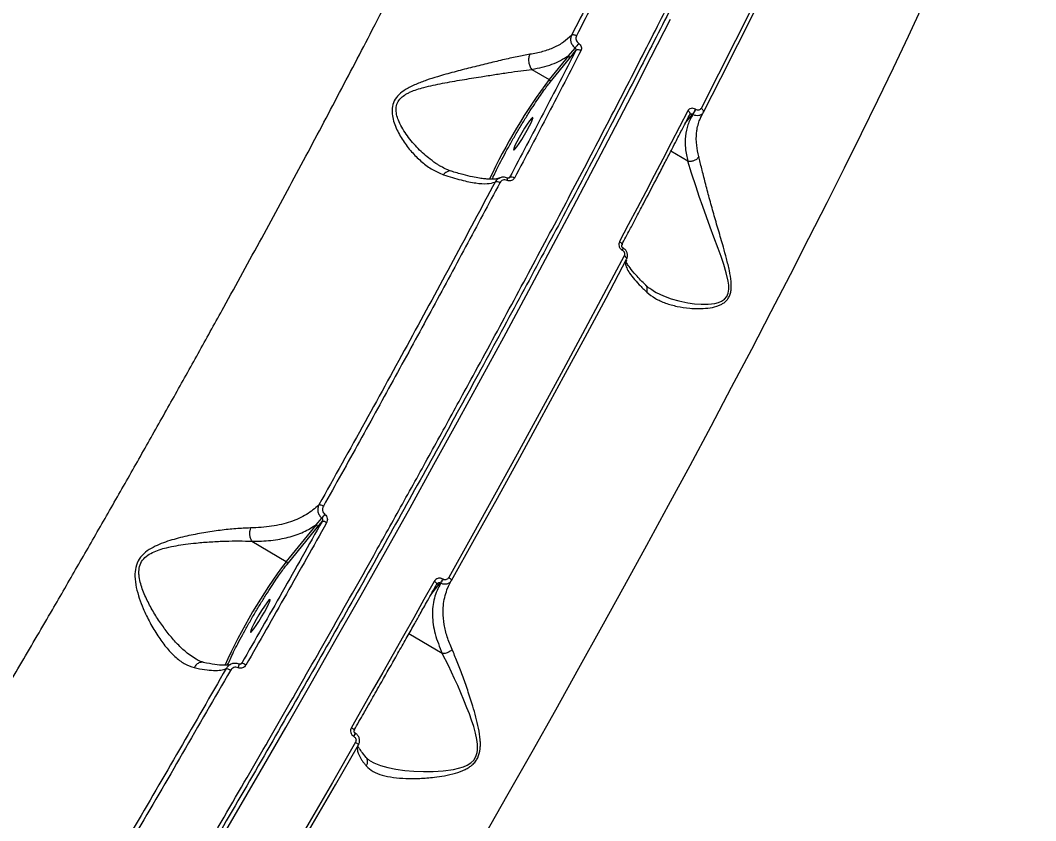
# Model space of a CAD drawing. Header units: millimetres. Extents: x -5609 to 5139, y -3980 to 3221.
# Drawn here: x 1694.3 to 1933.6, y 125.7 to 314.3 of the extents above; entities that cross this region are included whole.
import ezdxf

# ---------------------------------------------------------------- set-up
doc = ezdxf.new("R2010")
doc.units = ezdxf.units.MM
for name, color, linetype in [('DIKOM_ОБЪЕКТ', 7, 'Continuous'), ('DIKOM_РАЗМЕР_ЗОНА', 7, 'Continuous'), ('DIKOM_РАЗМЕР_ОБЪЕКТА', 7, 'Continuous')]:
    doc.layers.add(name, color=color, linetype=linetype)
doc.styles.add('style1', font='arial.ttf', dxfattribs={"width": 0.8})
doc.dimstyles.new('1-50', dxfattribs={"dimtxt": 300, "dimasz": 200, "dimexe": 100, "dimexo": 0, "dimgap": 100, "dimtad": 1, "dimtxsty": 'style1', "dimcen": 200, "dimclrd": 7, "dimclre": 7, "dimclrt": 7, "dimadec": 1, "dimazin": 2, "dimtfac": 1, "dimtmove": 0, "dimatfit": 2, "dimfxl": 0, "dimlwd": 25, "dimlwe": 18, "dimarcsym": 0})

# ---------------------------------------------------------------- blocks, each defined once
blk = doc.blocks.new('A$Cc336a1e3')
at = {"color": 7, "linetype": 'Continuous', "lineweight": 15}
for p, q in [((4643.67, 1578.86), (4645.25, 1580.68)), ((4643.9, 1578.23), (4645.44, 1580.12)), ((4643.67, 1578.86), (4639.12, 1573.27)), ((4639.35, 1572.63), (4643.9, 1578.23)), ((4635.08, 1575.66), (4639.12, 1573.27)), ((4672.31, 1564.96), (4672.17, 1564.78)), ((4672.36, 1565.07), (4672.37, 1565.04)), ((4672.92, 1565.06), (4672.96, 1565.03)), ((4673.65, 1566.26), (4673.7, 1566.23)), ((4674.78, 1564.19), (4675.33, 1565.35)), ((4613.69, 1552.77), (4613.48, 1552.89)), ((4627.49, 1550.06), (4627.34, 1549.98)), ((4656.35, 1533.08), (4656.41, 1533.04)), ((4656.62, 1533.54), (4656.55, 1533.58)), ((4656.62, 1533.54), (4656.62, 1533.53)), ((4657.33, 1530.71), (4657.18, 1530.26)), ((4663.59, 1523.56), (4663.75, 1523.46)), ((4584.25, 1468.36), (4585.59, 1469.91)), ((4584.25, 1468.36), (4577.16, 1459.65)), ((4577.39, 1459.01), (4584.48, 1467.73)), ((4584.48, 1467.73), (4585.62, 1469.14)), ((4569.06, 1464.44), (4577.16, 1459.65)), ((4614.14, 1455.51), (4614.07, 1455.55)), ((4615.2, 1453.37), (4615.98, 1455.01)), ((4616.13, 1455.21), (4615.91, 1454.95)), ((4612.72, 1454.35), (4612.8, 1454.44)), ((4613.55, 1454.58), (4613.48, 1454.62)), ((4555.96, 1436.64), (4555.82, 1436.73)), ((4593.49, 1419.21), (4593.41, 1419.26)), ((4593.12, 1418.45), (4593.08, 1418.48))]:
    blk.add_line(p, q, dxfattribs=at)
at = {"color": 8, "linetype": 'Continuous', "lineweight": 15}
for p, q in [((4671.22, 1562.95), (4672.92, 1565.06)), ((4671.79, 1554.02), (4667.82, 1556.36)), ((4629.82, 1550.19), (4629.57, 1550.01)), ((4657.47, 1531.13), (4657.4, 1530.9)), ((4611.27, 1451.86), (4613.48, 1454.62)), ((4613.95, 1438.01), (4606.09, 1442.65)), ((4555.82, 1436.73), (4553.87, 1438.07)), ((4593.23, 1419.97), (4593.23, 1419.93))]:
    blk.add_line(p, q, dxfattribs=at)
at = {"color": 7, "linetype": 'Continuous', "lineweight": 15, "flags": 128}
for points in [[(4558.8, 1389.09), (4564.93, 1399.6), (4571.02, 1410.09), (4577.05, 1420.57), (4583.04, 1431.01), (4588.96, 1441.43), (4594.83, 1451.79), (4600.63, 1462.11), (4606.35, 1472.36), (4612, 1482.54), (4617.57, 1492.64), (4623.04, 1502.66), (4628.43, 1512.57), (4633.72, 1522.39), (4638.92, 1532.08), (4644, 1541.66), (4648.98, 1551.11), (4653.85, 1560.42), (4658.6, 1569.59), (4663.22, 1578.61), (4667.73, 1587.46)], [(4727.16, 1590.7), (4723.75, 1583.44), (4720.19, 1575.98), (4716.49, 1568.32), (4712.64, 1560.46), (4708.66, 1552.42), (4704.54, 1544.2), (4700.29, 1535.8), (4695.91, 1527.24), (4691.41, 1518.53), (4686.79, 1509.67), (4682.06, 1500.66), (4677.21, 1491.53), (4672.26, 1482.27), (4667.21, 1472.9), (4662.06, 1463.42), (4656.82, 1453.85), (4651.49, 1444.18), (4646.09, 1434.44), (4640.6, 1424.63), (4635.04, 1414.76), (4629.42, 1404.84), (4623.74, 1394.87)], [(4704.9, 1627.03), (4701.56, 1620), (4698.09, 1612.81), (4694.51, 1605.45), (4690.82, 1597.94), (4687.01, 1590.28), (4683.09, 1582.48), (4679.07, 1574.54), (4674.94, 1566.46)], [(4675.48, 1565.55), (4679.59, 1573.6), (4683.61, 1581.53), (4687.51, 1589.32), (4691.31, 1596.96), (4695, 1604.45), (4698.57, 1611.79), (4702.03, 1618.96), (4705.37, 1625.98)], [(4671.8, 1565.9), (4669.86, 1562.14), (4667.9, 1558.35), (4665.91, 1554.53), (4663.91, 1550.68), (4661.89, 1546.82), (4659.85, 1542.93), (4657.79, 1539.01), (4655.71, 1535.07)], [(4635.34, 1564.27), (4635.24, 1564.34), (4634.97, 1564.09), (4634.54, 1563.55), (4633.98, 1562.76), (4633.35, 1561.79), (4632.69, 1560.71), (4632.06, 1559.61), (4631.5, 1558.58), (4631.07, 1557.7), (4630.79, 1557.05), (4630.7, 1556.68), (4630.79, 1556.61), (4631.07, 1556.86), (4631.5, 1557.4), (4632.06, 1558.19), (4632.69, 1559.16), (4633.35, 1560.24), (4633.98, 1561.34), (4634.54, 1562.37), (4634.97, 1563.25), (4635.24, 1563.9), (4635.34, 1564.27)], [(4656.83, 1531.74), (4651.96, 1522.59), (4647, 1513.33), (4641.95, 1503.97), (4636.81, 1494.51), (4631.59, 1484.97), (4626.29, 1475.34), (4620.91, 1465.64), (4615.47, 1455.88)], [(4616.13, 1455.21), (4621.56, 1464.95), (4626.93, 1474.62), (4632.22, 1484.23), (4637.43, 1493.75), (4642.55, 1503.19), (4647.59, 1512.53), (4652.54, 1521.77), (4657.4, 1530.9)], [(4657.43, 1530.98), (4657.43, 1530.98), (4657.4, 1530.9)], [(4612.04, 1454.98), (4609.64, 1450.71), (4607.23, 1446.42), (4604.81, 1442.13), (4602.37, 1437.82), (4599.93, 1433.51), (4597.47, 1429.19), (4595.01, 1424.86), (4592.53, 1420.53)], [(4616.13, 1455.21), (4616.14, 1455.26), (4616.12, 1455.32), (4616.07, 1455.4), (4615.99, 1455.49), (4615.89, 1455.58), (4615.77, 1455.68), (4615.62, 1455.78), (4615.47, 1455.88)], [(4573.37, 1450.66), (4573.28, 1450.72), (4573.01, 1450.47), (4572.57, 1449.93), (4572.02, 1449.15), (4571.39, 1448.17), (4570.73, 1447.09), (4570.09, 1445.99), (4569.54, 1444.96), (4569.11, 1444.08), (4568.83, 1443.43), (4568.74, 1443.06), (4568.83, 1442.99), (4569.11, 1443.24), (4569.54, 1443.78), (4570.09, 1444.57), (4570.73, 1445.54), (4571.39, 1446.62), (4572.02, 1447.72), (4572.57, 1448.75), (4573.01, 1449.63), (4573.28, 1450.28), (4573.37, 1450.66)], [(4593.49, 1417.08), (4588.06, 1407.62), (4582.58, 1398.14), (4577.07, 1388.65), (4571.52, 1379.16), (4565.95, 1369.66), (4560.34, 1360.18), (4554.72, 1350.7), (4549.08, 1341.25)], [(4549.89, 1340.83), (4555.52, 1350.26), (4561.13, 1359.71), (4566.72, 1369.18), (4572.28, 1378.66), (4577.82, 1388.13), (4583.32, 1397.6), (4588.78, 1407.06), (4594.2, 1416.49)]]:
    blk.add_lwpolyline(points, dxfattribs=at)
at = {"color": 8, "linetype": 'Continuous', "lineweight": 15, "flags": 128}
for points in [[(4663.75, 1523.46), (4664.33, 1523.1), (4666.08, 1522.28), (4667.87, 1521.61), (4669.71, 1521.08), (4671.82, 1520.64), (4673.38, 1520.42), (4674.98, 1520.3), (4676.6, 1520.32), (4678.22, 1520.52), (4679.05, 1520.74), (4679.75, 1521.03), (4680.43, 1521.49), (4680.98, 1522.13), (4681.33, 1522.93), (4681.48, 1523.85), (4681.47, 1524.81), (4681.34, 1525.79), (4680.89, 1527.74), (4680.3, 1529.66), (4679.65, 1531.57), (4678.96, 1533.46), (4677.96, 1536.15), (4677.09, 1538.5), (4676.21, 1540.89), (4675.33, 1543.36), (4674.51, 1545.7), (4673.75, 1547.95), (4672.7, 1551.17), (4671.79, 1554.01), (4671.79, 1554.01)], [(4596.96, 1412.75), (4597.83, 1412.25), (4599.43, 1411.62), (4601.14, 1411.13), (4603.03, 1410.75), (4605.13, 1410.46), (4607.23, 1410.27), (4609.5, 1410.18), (4611.79, 1410.19), (4614.2, 1410.34), (4616.62, 1410.67), (4618.98, 1411.32), (4619.84, 1411.71), (4620.65, 1412.22), (4621.36, 1412.9), (4621.88, 1413.74), (4622.18, 1414.7), (4622.25, 1415.19), (4622.29, 1415.72), (4622.26, 1416.66), (4622.12, 1417.73), (4621.79, 1419.27), (4621.36, 1420.78), (4620.87, 1422.28), (4620.34, 1423.75), (4619.77, 1425.24), (4619.05, 1427.01), (4618.32, 1428.75), (4617.59, 1430.43), (4616.85, 1432.06), (4615.39, 1435.16), (4613.95, 1438.01), (4613.95, 1438.01)]]:
    blk.add_lwpolyline(points, dxfattribs=at)
at = {"color": 7, "linetype": 'Continuous', "lineweight": 15}
for centre, radius, start, end in [((4788.33, 1471.69), 179.87, 142.2513, 142.7009), ((4645.99, 1579.27), 1.01, 50.7439, 123.073), ((4643.44, 1578.42), 0.498, 337.1742, 62.5949), ((4626.81, 1548.07), 1.12, 51.1941, 112.8472), ((4630.3, 1549.24), 1.06, 50.0126, 116.5595), ((4574.25, 1479.95), 15.14, 318.5109, 322.732), ((4584.02, 1467.92), 0.497, 337.1481, 62.621), ((4585.73, 1467.62), 1.53, 51.3409, 93.8243), ((4562.54, 1431.94), 2.55, 54.8069, 79.2988), ((4566.37, 1433.49), 2.22, 53.61, 82.1044)]:
    blk.add_arc(centre, radius, start, end, dxfattribs=at)
at = {"color": 8, "linetype": 'Continuous', "lineweight": 15}
for centre, radius, start, end in [((4746.94, 1492.93), 134.46, 143.3078, 155.0393), ((4655.53, 1533.7), 1.03, 322.6533, 353.0382), ((4655.09, 1533.88), 1.57, 327.5011, 347.1979), ((4656.5, 1530.86), 0.937, 7.3556, 69.5208), ((4679.68, 1382.62), 128.23, 143.0819, 155.8165)]:
    blk.add_arc(centre, radius, start, end, dxfattribs=at)
at = {"color": 7, "linetype": 'Continuous', "lineweight": 15}
for points, knots in [([(4405.31, 1149.5), (4408.58, 1154.25), (4415.13, 1163.76), (4425.3, 1178.81), (4435.71, 1194.42), (4446.35, 1210.59), (4456.94, 1226.9), (4467.45, 1243.27), (4477.85, 1259.64), (4486.49, 1273.4), (4493.32, 1284.36), (4498.31, 1292.4), (4503.31, 1300.5), (4508.31, 1308.65), (4515.19, 1319.89), (4523.98, 1334.38), (4534.71, 1352.24), (4545.54, 1370.45), (4556.44, 1388.97), (4567.13, 1407.32), (4577.57, 1425.45), (4587.75, 1443.3), (4595.6, 1457.21), (4601.19, 1467.19), (4604.57, 1473.24), (4607.93, 1479.29), (4611.27, 1485.34), (4614.61, 1491.39), (4617.92, 1497.43), (4623.21, 1507.11), (4630.4, 1520.38), (4639.35, 1537.09), (4648.08, 1553.63), (4656.57, 1569.95), (4664.59, 1585.63), (4672.14, 1600.63), (4679.21, 1614.94), (4684.57, 1626), (4688.41, 1634.06), (4690.9, 1639.32), (4693.33, 1644.51), (4695.69, 1649.61), (4698, 1654.64), (4701.36, 1662.07), (4705.6, 1671.64), (4710.42, 1682.91), (4714.73, 1693.46), (4718.53, 1703.24), (4721.78, 1712.22), (4724.48, 1720.35), (4726.62, 1727.62), (4728.15, 1733.96), (4729.13, 1739.43), (4729.27, 1742.24), (4729.34, 1743.65)], [0, 0, 0, 0, 0.024819, 0.049681, 0.074585, 0.099531, 0.12452, 0.147882, 0.17128, 0.194715, 0.205777, 0.216847, 0.227925, 0.239011, 0.250105, 0.273561, 0.297359, 0.321499, 0.345981, 0.370806, 0.394284, 0.418061, 0.442135, 0.45031, 0.458518, 0.466761, 0.475037, 0.483347, 0.49169, 0.500068, 0.523695, 0.547624, 0.571855, 0.596389, 0.621225, 0.644678, 0.668395, 0.692375, 0.701869, 0.711403, 0.720978, 0.730593, 0.740249, 0.749946, 0.774408, 0.798991, 0.823695, 0.848519, 0.873464, 0.898529, 0.923716, 0.949023, 0.974451, 1, 1, 1, 1]), ([(4391.66, 1239.85), (4394.47, 1244), (4400.1, 1252.3), (4408.67, 1265.15), (4417.3, 1278.24), (4426, 1291.59), (4434.22, 1304.34), (4441.98, 1316.48), (4449.25, 1327.96), (4456.59, 1339.65), (4463.99, 1351.53), (4471.44, 1363.6), (4478.8, 1375.62), (4486.08, 1387.59), (4493.25, 1399.5), (4500.45, 1411.54), (4507.67, 1423.71), (4514.89, 1435.99), (4521.65, 1447.57), (4527.94, 1458.44), (4533.77, 1468.58), (4539.59, 1478.76), (4545.37, 1488.97), (4551.12, 1499.19), (4556.83, 1509.42), (4563.64, 1521.72), (4571.49, 1536.05), (4580.25, 1552.27), (4588.79, 1568.32), (4595.86, 1581.84), (4601.59, 1592.94), (4606.08, 1601.73), (4610.45, 1610.39), (4614.7, 1618.92), (4618.83, 1627.3), (4622.81, 1635.51), (4627.05, 1644.37), (4631.46, 1653.78), (4635.96, 1663.59), (4640.15, 1673), (4644.01, 1681.97), (4647.79, 1691.05), (4651.37, 1700.09), (4654.61, 1708.86), (4657.32, 1716.84), (4658.62, 1721.38), (4659.27, 1723.66)], [0, 0, 0, 0, 0.025201, 0.050426, 0.075478, 0.100439, 0.125533, 0.145965, 0.166556, 0.187307, 0.208217, 0.229287, 0.250516, 0.270801, 0.291287, 0.311974, 0.332861, 0.35395, 0.375239, 0.39266, 0.410236, 0.427968, 0.445856, 0.463899, 0.482097, 0.500451, 0.530196, 0.560356, 0.590931, 0.62192, 0.639817, 0.657849, 0.676017, 0.69432, 0.712759, 0.731334, 0.750044, 0.774713, 0.799566, 0.824602, 0.849822, 0.875227, 0.906171, 0.937281, 0.968557, 1, 1, 1, 1]), ([(4674.54, 1644.57), (4672.29, 1639.84), (4667.79, 1630.4), (4660.44, 1615.4), (4652.7, 1599.88), (4647.16, 1589.05), (4644.39, 1583.63)], [0, 0, 0, 0, 0.25035, 0.499998, 0.749649, 1, 1, 1, 1]), ([(4675.78, 1644.63), (4673.49, 1639.81), (4668.93, 1630.24), (4661.5, 1615.09), (4653.78, 1599.61), (4648.3, 1588.88), (4645.57, 1583.55)], [0, 0, 0, 0, 0.25449, 0.505987, 0.75449, 1, 1, 1, 1]), ([(4674.62, 1603.68), (4674.45, 1603.36), (4671.85, 1598.05), (4666.4, 1587.25), (4658.26, 1571.3), (4649.71, 1554.82), (4640.79, 1537.89), (4631.49, 1520.51), (4621.85, 1502.71), (4611.92, 1484.6), (4601.73, 1466.27), (4591.34, 1447.78), (4580.73, 1429.14), (4569.93, 1410.34), (4558.93, 1391.44), (4547.81, 1372.51), (4536.62, 1353.67), (4525.41, 1334.99), (4514.18, 1316.48), (4502.93, 1298.13), (4491.67, 1279.97), (4480.46, 1262.11), (4472.56, 1249.6), (4468.45, 1243.2), (4468.01, 1242.52)], [0, 0, 0, 0, 0.003272, 0.052951, 0.10233, 0.151647, 0.201004, 0.250505, 0.300254, 0.350015, 0.399542, 0.44894, 0.498313, 0.547764, 0.597534, 0.647283, 0.696861, 0.746244, 0.795536, 0.844919, 0.894534, 0.944285, 0.994004, 1, 1, 1, 1]), ([(4644.39, 1583.63), (4643.8, 1583.09), (4642.6, 1582.01), (4640.29, 1580.77), (4637.66, 1579.78), (4635.63, 1579.4), (4634.61, 1579.21)], [0, 0, 0, 0, 0.250922, 0.501908, 0.751583, 1, 1, 1, 1]), ([(4644.39, 1583.63), (4644.31, 1583.39), (4644.13, 1582.92), (4644.23, 1582.09), (4644.6, 1581.3), (4645.03, 1580.89), (4645.25, 1580.68)], [0, 0, 0, 0, 0.250182, 0.500073, 0.749967, 1, 1, 1, 1]), ([(4645.57, 1583.55), (4645.46, 1583.61), (4645.24, 1583.72), (4644.88, 1583.79), (4644.57, 1583.77), (4644.45, 1583.67), (4644.39, 1583.63)], [0, 0, 0, 0, 0.240934, 0.499996, 0.759155, 1, 1, 1, 1]), ([(4645.57, 1583.55), (4645.52, 1583.41), (4645.42, 1583.13), (4645.49, 1582.64), (4645.71, 1582.17), (4645.97, 1581.92), (4646.11, 1581.8)], [0, 0, 0, 0, 0.250331, 0.500293, 0.750177, 1, 1, 1, 1]), ([(4646.11, 1581.8), (4646.24, 1581.68), (4646.5, 1581.44), (4646.72, 1580.97), (4646.79, 1580.48), (4646.69, 1580.2), (4646.63, 1580.06)], [0, 0, 0, 0, 0.249805, 0.499703, 0.749729, 1, 1, 1, 1]), ([(4645.44, 1580.12), (4642.91, 1575.23), (4637.86, 1565.44), (4632.5, 1555.27), (4629.82, 1550.19)], [0, 0, 0, 0, 0.500001, 1, 1, 1, 1]), ([(4646.63, 1580.06), (4644.09, 1575.12), (4639.02, 1565.31), (4633.65, 1555.12), (4630.98, 1550.05)], [0, 0, 0, 0, 0.502924, 1, 1, 1, 1]), ([(4645.25, 1580.68), (4645.29, 1580.64), (4645.38, 1580.57), (4645.46, 1580.41), (4645.49, 1580.26), (4645.46, 1580.17), (4645.44, 1580.12)], [0, 0, 0, 0, 0.249079, 0.499049, 0.749378, 1, 1, 1, 1]), ([(4634.61, 1579.21), (4633.63, 1579.04), (4631.65, 1578.68), (4628.17, 1577.89), (4624.47, 1577.01), (4620.63, 1576.06), (4616.72, 1575.05), (4613.23, 1574.08), (4610.2, 1573.12), (4607.66, 1572.17), (4605.44, 1571.08), (4603.69, 1569.78), (4602.54, 1568.27), (4602.06, 1566.51), (4602.18, 1564.16), (4603.17, 1561.41), (4604.9, 1558.48), (4606.93, 1555.91), (4609.18, 1553.74), (4611.6, 1551.95), (4613.35, 1551.21), (4614.22, 1550.84)], [0, 0, 0, 0, 0.061145, 0.122564, 0.183722, 0.245542, 0.307382, 0.369359, 0.411224, 0.453533, 0.496267, 0.528591, 0.561322, 0.59408, 0.626505, 0.690217, 0.752988, 0.815415, 0.876976, 0.938459, 1, 1, 1, 1]), ([(4634.61, 1579.21), (4634.5, 1578.95), (4634.33, 1578.55), (4634.27, 1577.9), (4634.31, 1577.25), (4634.48, 1576.6), (4634.77, 1576.03), (4634.97, 1575.79), (4635.08, 1575.66)], [0, 0, 0, 0, 0.239129, 0.368205, 0.500152, 0.733694, 0.864882, 1, 1, 1, 1]), ([(4635.08, 1575.66), (4636.73, 1576), (4640.05, 1576.67), (4642.46, 1578.13), (4643.67, 1578.86)], [0, 0, 0, 0, 0.497818, 1, 1, 1, 1]), ([(4611.1, 1554.49), (4610.61, 1554.88), (4609.65, 1555.66), (4608.27, 1556.98), (4606.95, 1558.42), (4605.72, 1559.96), (4604.63, 1561.59), (4603.79, 1563.17), (4603.24, 1564.68), (4603, 1566.07), (4603.17, 1567.46), (4603.88, 1568.69), (4604.84, 1569.48), (4605.72, 1570), (4606.68, 1570.46), (4607.98, 1570.94), (4610.48, 1571.67), (4614.05, 1572.42), (4618.59, 1573.21), (4622.73, 1573.88), (4626.37, 1574.45), (4629.51, 1574.93), (4632.49, 1575.37), (4634.22, 1575.56), (4635.08, 1575.66)], [0, 0, 0, 0, 0.041926, 0.084177, 0.126605, 0.169575, 0.211565, 0.252878, 0.283958, 0.314482, 0.34441, 0.374052, 0.40412, 0.418784, 0.434755, 0.465934, 0.497367, 0.580989, 0.666835, 0.750572, 0.813501, 0.876001, 0.938415, 1, 1, 1, 1]), ([(4635.08, 1575.66), (4635.08, 1575.66), (4635.08, 1575.66), (4635.08, 1575.66), (4635.08, 1575.66)], [0, 0, 0, 0, 0.542276, 1, 1, 1, 1]), ([(4639.12, 1573.27), (4639.18, 1573.23), (4639.28, 1573.15), (4639.38, 1572.98), (4639.41, 1572.79), (4639.37, 1572.69), (4639.35, 1572.63)], [0, 0, 0, 0, 0.249888, 0.499985, 0.749896, 1, 1, 1, 1]), ([(4656.31, 1534.39), (4656.93, 1535.57), (4658.01, 1537.6), (4659.39, 1540.22), (4660.45, 1542.24), (4662.03, 1545.26), (4663.57, 1548.19), (4665.07, 1551.07), (4665.87, 1552.61), (4666.65, 1554.11), (4667.4, 1555.55), (4668.23, 1557.15), (4669.28, 1559.19), (4670.7, 1561.94), (4671.77, 1564.02), (4672.37, 1565.18)], [0, 0, 0, 0, 0.111637, 0.193821, 0.250852, 0.305951, 0.484372, 0.535157, 0.585941, 0.635561, 0.681966, 0.727238, 0.792608, 0.883535, 1, 1, 1, 1]), ([(4672.96, 1565.03), (4672.55, 1564.25), (4671.73, 1562.67), (4671.2, 1559.98), (4671.14, 1557.1), (4671.57, 1555.04), (4671.79, 1554.02)], [0, 0, 0, 0, 0.249484, 0.500857, 0.750152, 1, 1, 1, 1]), ([(4673.65, 1566.26), (4673.48, 1566.34), (4673.12, 1566.51), (4672.56, 1566.5), (4672.08, 1566.31), (4671.89, 1566.04), (4671.8, 1565.9)], [0, 0, 0, 0, 0.250539, 0.500186, 0.749963, 1, 1, 1, 1]), ([(4672.31, 1564.96), (4672.34, 1565.02), (4672.39, 1565.09), (4672.37, 1565.17), (4672.37, 1565.18)], [0, 0, 0, 0, 0.886919, 1, 1, 1, 1]), ([(4672.92, 1565.06), (4672.86, 1565.09), (4672.77, 1565.13), (4672.65, 1565.15), (4672.54, 1565.14), (4672.45, 1565.11), (4672.36, 1565.04), (4672.33, 1564.99), (4672.31, 1564.96)], [0, 0, 0, 0, 0.240061, 0.367874, 0.499875, 0.687756, 0.828433, 1, 1, 1, 1]), ([(4672.92, 1565.06), (4672.96, 1565.13), (4673.04, 1565.22), (4673.17, 1565.42), (4673.28, 1565.59), (4673.38, 1565.77), (4673.52, 1566), (4673.6, 1566.16), (4673.65, 1566.26)], [0, 0, 0, 0, 0.239063, 0.368094, 0.49999, 0.631913, 0.760933, 1, 1, 1, 1]), ([(4673.7, 1566.23), (4673.65, 1566.13), (4673.56, 1565.97), (4673.43, 1565.74), (4673.32, 1565.56), (4673.22, 1565.39), (4673.09, 1565.2), (4673.01, 1565.1), (4672.96, 1565.03)], [0, 0, 0, 0, 0.238995, 0.368038, 0.499954, 0.631918, 0.761002, 1, 1, 1, 1]), ([(4674.94, 1566.46), (4674.88, 1566.37), (4674.75, 1566.19), (4674.43, 1566.07), (4674.06, 1566.06), (4673.82, 1566.17), (4673.7, 1566.23)], [0, 0, 0, 0, 0.25042, 0.500653, 0.75043, 1, 1, 1, 1]), ([(4675.48, 1565.55), (4675.5, 1565.61), (4675.55, 1565.74), (4675.45, 1566), (4675.25, 1566.26), (4675.04, 1566.4), (4674.94, 1566.46)], [0, 0, 0, 0, 0.241072, 0.500006, 0.758942, 1, 1, 1, 1]), ([(4675.32, 1565.31), (4675.35, 1565.35), (4675.43, 1565.46), (4675.48, 1565.57), (4675.51, 1565.64)], [0, 0, 0, 0, 0.386724, 1, 1, 1, 1]), ([(4674.81, 1564.2), (4674.86, 1564.34), (4674.95, 1564.58), (4675.07, 1564.8), (4675.13, 1564.9)], [0, 0, 0, 0, 0.571765, 1, 1, 1, 1]), ([(4662.16, 1523.16), (4662.8, 1522.65), (4664.09, 1521.62), (4666.54, 1520.54), (4669.26, 1519.76), (4671.91, 1519.36), (4674.35, 1519.24), (4676.51, 1519.36), (4678.25, 1519.68), (4679.45, 1520.15), (4680.2, 1520.55), (4680.87, 1521.08), (4681.43, 1521.79), (4681.82, 1522.65), (4682.03, 1523.59), (4682.09, 1524.6), (4682.01, 1526.15), (4681.63, 1528.33), (4680.96, 1531.04), (4680.07, 1534.22), (4679.04, 1537.75), (4677.91, 1541.63), (4676.86, 1545.41), (4675.92, 1549), (4675.08, 1552.36), (4674.62, 1554.2), (4674.4, 1555.12)], [0, 0, 0, 0, 0.061433, 0.123426, 0.185396, 0.247308, 0.289238, 0.331458, 0.373399, 0.390113, 0.405267, 0.421543, 0.437764, 0.454174, 0.470438, 0.485803, 0.502762, 0.542864, 0.586854, 0.628961, 0.691469, 0.75321, 0.814855, 0.876836, 0.938305, 1, 1, 1, 1]), ([(4674.4, 1555.12), (4674.28, 1554.93), (4674.09, 1554.64), (4673.68, 1554.34), (4673.23, 1554.1), (4672.71, 1553.96), (4672.19, 1553.94), (4671.93, 1553.99), (4671.79, 1554.01)], [0, 0, 0, 0, 0.239337, 0.36832, 0.500099, 0.735631, 0.866195, 1, 1, 1, 1]), ([(4671.79, 1554.02), (4671.79, 1554.01), (4671.79, 1554.01), (4671.79, 1554.01), (4671.79, 1554.01)], [0, 0, 0, 0, 0.529223, 1, 1, 1, 1]), ([(4616.13, 1551.65), (4615.75, 1551.78), (4614.93, 1552.07), (4614.09, 1552.52), (4613.63, 1552.78)], [0, 0, 0, 0, 0.451177, 1, 1, 1, 1]), ([(4614.22, 1550.84), (4615.65, 1550.39), (4618.52, 1549.49), (4621.94, 1548.82), (4624.69, 1548.62), (4625.82, 1548.94), (4626.38, 1549.1)], [0, 0, 0, 0, 0.250142, 0.501131, 0.750961, 1, 1, 1, 1]), ([(4627.32, 1550.02), (4627.14, 1549.95), (4626.79, 1549.83), (4625.92, 1549.76), (4624.97, 1549.77), (4623.92, 1549.85), (4622.67, 1550.01), (4620.99, 1550.32), (4618.78, 1550.84), (4616.95, 1551.39), (4615.98, 1551.69)], [0, 0, 0, 0, 0.150728, 0.28678, 0.395204, 0.479104, 0.575442, 0.694298, 0.836274, 1, 1, 1, 1]), ([(4626.38, 1549.1), (4623.12, 1542.98), (4616.6, 1530.74), (4606.35, 1511.84), (4595.82, 1492.63), (4588.53, 1479.58), (4584.88, 1473.04)], [0, 0, 0, 0, 0.25016, 0.499726, 0.749468, 1, 1, 1, 1]), ([(4627.51, 1548.94), (4624.84, 1543.92), (4619.53, 1533.93), (4611.29, 1518.68), (4602.95, 1503.39), (4594.52, 1488.09), (4588.78, 1477.81), (4585.93, 1472.7)], [0, 0, 0, 0, 0.204931, 0.407397, 0.607396, 0.804931, 1, 1, 1, 1]), ([(4629.33, 1550.04), (4629.17, 1550.1), (4628.85, 1550.22), (4628.34, 1550.26), (4627.84, 1550.21), (4627.52, 1550.09), (4627.37, 1550.03)], [0, 0, 0, 0, 0.246456, 0.49587, 0.746586, 1, 1, 1, 1]), ([(4629.23, 1549.49), (4629.06, 1549.55), (4628.73, 1549.65), (4628.22, 1549.57), (4627.78, 1549.34), (4627.6, 1549.08), (4627.51, 1548.94)], [0, 0, 0, 0, 0.249923, 0.499789, 0.749723, 1, 1, 1, 1]), ([(4630.98, 1550.05), (4630.89, 1549.92), (4630.71, 1549.65), (4630.27, 1549.42), (4629.75, 1549.33), (4629.41, 1549.44), (4629.23, 1549.49)], [0, 0, 0, 0, 0.250541, 0.500829, 0.750877, 1, 1, 1, 1]), ([(4629.23, 1549.49), (4629.26, 1549.58), (4629.32, 1549.75), (4629.35, 1549.94), (4629.35, 1550.05), (4629.31, 1550.04), (4629.29, 1550.04)], [0, 0, 0, 0, 0.24347, 0.500061, 0.756566, 1, 1, 1, 1]), ([(4629.67, 1550.03), (4629.63, 1550.02), (4629.57, 1550), (4629.44, 1550.01), (4629.37, 1550.03), (4629.33, 1550.04)], [0, 0, 0, 0, 0.516623, 0.761142, 1, 1, 1, 1]), ([(4655.71, 1535.07), (4655.65, 1534.9), (4655.52, 1534.57), (4655.58, 1534.08), (4655.72, 1533.72), (4655.89, 1533.47), (4656.09, 1533.25), (4656.26, 1533.14), (4656.35, 1533.08)], [0, 0, 0, 0, 0.250018, 0.499166, 0.624983, 0.749493, 0.87497, 1, 1, 1, 1]), ([(4656.55, 1533.57), (4656.52, 1533.6), (4656.45, 1533.64), (4656.37, 1533.73), (4656.31, 1533.83), (4656.25, 1533.97), (4656.24, 1534.14), (4656.28, 1534.24), (4656.31, 1534.29)], [0, 0, 0, 0, 0.115924, 0.233945, 0.354364, 0.479045, 0.736182, 1, 1, 1, 1]), ([(4656.41, 1533.04), (4656.47, 1533), (4656.58, 1532.93), (4656.71, 1532.79), (4656.82, 1532.62), (4656.92, 1532.39), (4656.96, 1532.07), (4656.87, 1531.85), (4656.83, 1531.74)], [0, 0, 0, 0, 0.125317, 0.250279, 0.375067, 0.500412, 0.749674, 1, 1, 1, 1]), ([(4657.43, 1530.98), (4657.51, 1531.21), (4657.68, 1531.66), (4657.57, 1532.4), (4657.23, 1533.08), (4656.82, 1533.38), (4656.62, 1533.53)], [0, 0, 0, 0, 0.250417, 0.500168, 0.75037, 1, 1, 1, 1]), ([(4661.94, 1524.77), (4661.1, 1525.61), (4659.46, 1527.26), (4658.13, 1528.98), (4657.45, 1529.99), (4657.25, 1530.19), (4657.15, 1530.29)], [0, 0, 0, 0, 0.269571, 0.52575, 0.769862, 1, 1, 1, 1]), ([(4663.62, 1523.51), (4663.26, 1523.74), (4662.61, 1524.16), (4662.09, 1524.64), (4661.86, 1524.86)], [0, 0, 0, 0, 0.547866, 1, 1, 1, 1]), ([(4584.88, 1473.04), (4583.96, 1472.23), (4582.1, 1470.62), (4578.29, 1468.95), (4573.88, 1467.84), (4570.44, 1467.67), (4568.73, 1467.59)], [0, 0, 0, 0, 0.250597, 0.501256, 0.751168, 1, 1, 1, 1]), ([(4584.88, 1473.04), (4584.78, 1472.78), (4584.57, 1472.27), (4584.62, 1471.39), (4584.95, 1470.55), (4585.38, 1470.13), (4585.59, 1469.91)], [0, 0, 0, 0, 0.247443, 0.496439, 0.747604, 1, 1, 1, 1]), ([(4585.93, 1472.7), (4585.82, 1472.76), (4585.6, 1472.89), (4585.28, 1473.01), (4585.01, 1473.07), (4584.92, 1473.05), (4584.88, 1473.04)], [0, 0, 0, 0, 0.240862, 0.499963, 0.759107, 1, 1, 1, 1]), ([(4585.93, 1472.7), (4585.86, 1472.54), (4585.72, 1472.22), (4585.73, 1471.68), (4585.91, 1471.16), (4586.17, 1470.9), (4586.3, 1470.78)], [0, 0, 0, 0, 0.250599, 0.500592, 0.750396, 1, 1, 1, 1]), ([(4585.59, 1469.91), (4585.62, 1469.89), (4585.66, 1469.85), (4585.72, 1469.73), (4585.76, 1469.56), (4585.73, 1469.34), (4585.66, 1469.21), (4585.62, 1469.14)], [0, 0, 0, 0, 0.109171, 0.222393, 0.46309, 0.724757, 1, 1, 1, 1]), ([(4586.3, 1470.78), (4586.43, 1470.65), (4586.7, 1470.39), (4586.88, 1469.86), (4586.9, 1469.3), (4586.75, 1468.98), (4586.68, 1468.81)], [0, 0, 0, 0, 0.249573, 0.499408, 0.749421, 1, 1, 1, 1]), ([(4568.73, 1467.59), (4567.6, 1467.54), (4565.35, 1467.46), (4561.62, 1467.05), (4557.75, 1466.48), (4553.75, 1465.71), (4549.71, 1464.68), (4546.37, 1463.44), (4543.95, 1461.92), (4542.44, 1460.34), (4541.61, 1458.33), (4541.44, 1456.01), (4541.79, 1453.54), (4542.52, 1451), (4543.6, 1448.2), (4545.05, 1445.22), (4546.87, 1442.16), (4548.83, 1439.46), (4550.93, 1437.22), (4553.14, 1435.47), (4554.7, 1434.94), (4555.48, 1434.67)], [0, 0, 0, 0, 0.061364, 0.122894, 0.185103, 0.247304, 0.310234, 0.373897, 0.405954, 0.438652, 0.471389, 0.503874, 0.546535, 0.588717, 0.630356, 0.692616, 0.754702, 0.816085, 0.877644, 0.938743, 1, 1, 1, 1]), ([(4585.62, 1469.14), (4582.51, 1463.6), (4576.28, 1452.51), (4569.88, 1441.3), (4566.68, 1435.69)], [0, 0, 0, 0, 0.499998, 1, 1, 1, 1]), ([(4586.68, 1468.81), (4583.54, 1463.22), (4577.29, 1452.1), (4570.87, 1440.86), (4567.69, 1435.28)], [0, 0, 0, 0, 0.503198, 1, 1, 1, 1]), ([(4568.73, 1467.59), (4568.67, 1467.38), (4568.56, 1467), (4568.52, 1466.47), (4568.53, 1466.14), (4568.54, 1465.99), (4568.55, 1465.94), (4568.58, 1465.63), (4568.69, 1465.06), (4568.94, 1464.65), (4569.06, 1464.45)], [0, 0, 0, 0, 0.201898, 0.357963, 0.458596, 0.487021, 0.495701, 0.500676, 0.759916, 1, 1, 1, 1]), ([(4569.06, 1464.44), (4570.6, 1464.48), (4573.68, 1464.56), (4577.74, 1465.34), (4581.37, 1466.55), (4583.29, 1467.76), (4584.25, 1468.36)], [0, 0, 0, 0, 0.249078, 0.498223, 0.749173, 1, 1, 1, 1]), ([(4553.87, 1438.07), (4553.19, 1438.67), (4551.82, 1439.86), (4549.85, 1442.08), (4547.97, 1444.54), (4546.19, 1447.23), (4544.57, 1450.11), (4543.42, 1452.67), (4542.74, 1454.82), (4542.48, 1456.21), (4542.45, 1457.32), (4542.55, 1458.41), (4543.01, 1459.72), (4544.16, 1460.97), (4545.63, 1461.85), (4547.26, 1462.48), (4549.14, 1463.01), (4551.22, 1463.43), (4553.56, 1463.78), (4555.71, 1464.03), (4557.7, 1464.21), (4559.46, 1464.34), (4561.16, 1464.43), (4563.39, 1464.52), (4566.06, 1464.56), (4568.06, 1464.49), (4569.06, 1464.45)], [0, 0, 0, 0, 0.062732, 0.125342, 0.188353, 0.25184, 0.314868, 0.377667, 0.40901, 0.439781, 0.455619, 0.470081, 0.499619, 0.529218, 0.559363, 0.590133, 0.621487, 0.662987, 0.702717, 0.748035, 0.779663, 0.811363, 0.844888, 0.874824, 0.937517, 1, 1, 1, 1]), ([(4569.06, 1464.44), (4569.06, 1464.44), (4569.06, 1464.44), (4569.06, 1464.45), (4569.06, 1464.45)], [0, 0, 0, 0, 0.545595, 1, 1, 1, 1]), ([(4577.16, 1459.65), (4577.21, 1459.61), (4577.32, 1459.53), (4577.41, 1459.36), (4577.45, 1459.18), (4577.41, 1459.07), (4577.39, 1459.01)], [0, 0, 0, 0, 0.250126, 0.500044, 0.750091, 1, 1, 1, 1]), ([(4614.07, 1455.55), (4613.98, 1455.6), (4613.81, 1455.69), (4613.51, 1455.75), (4613.21, 1455.76), (4612.83, 1455.69), (4612.38, 1455.46), (4612.16, 1455.14), (4612.04, 1454.98)], [0, 0, 0, 0, 0.125364, 0.250971, 0.375636, 0.501296, 0.750506, 1, 1, 1, 1]), ([(4613.48, 1454.62), (4613.52, 1454.67), (4613.6, 1454.78), (4613.75, 1455.01), (4613.92, 1455.28), (4614.02, 1455.46), (4614.07, 1455.55)], [0, 0, 0, 0, 0.243622, 0.499987, 0.756352, 1, 1, 1, 1]), ([(4614.14, 1455.51), (4614.09, 1455.42), (4613.99, 1455.24), (4613.82, 1454.97), (4613.66, 1454.74), (4613.59, 1454.63), (4613.55, 1454.58)], [0, 0, 0, 0, 0.243626, 0.499968, 0.7564, 1, 1, 1, 1]), ([(4615.47, 1455.88), (4615.39, 1455.78), (4615.25, 1455.57), (4614.95, 1455.42), (4614.7, 1455.37), (4614.51, 1455.38), (4614.32, 1455.42), (4614.2, 1455.48), (4614.14, 1455.51)], [0, 0, 0, 0, 0.249779, 0.499085, 0.624629, 0.749188, 0.874493, 1, 1, 1, 1]), ([(4593.22, 1420.01), (4593.96, 1421.3), (4595.24, 1423.54), (4596.88, 1426.43), (4598.16, 1428.67), (4600.06, 1432.01), (4601.92, 1435.28), (4603.74, 1438.49), (4604.72, 1440.22), (4605.67, 1441.9), (4606.58, 1443.52), (4607.59, 1445.31), (4608.89, 1447.62), (4610.64, 1450.73), (4611.96, 1453.09), (4612.7, 1454.42)], [0, 0, 0, 0, 0.11164, 0.193824, 0.250858, 0.305954, 0.484376, 0.535159, 0.585944, 0.635566, 0.681966, 0.727241, 0.79261, 0.883534, 1, 1, 1, 1]), ([(4613.55, 1454.58), (4612.99, 1453.43), (4611.86, 1451.11), (4611.5, 1447.04), (4612.05, 1442.67), (4613.31, 1439.56), (4613.95, 1438.01)], [0, 0, 0, 0, 0.250003, 0.499766, 0.750314, 1, 1, 1, 1]), ([(4613.48, 1454.62), (4613.44, 1454.64), (4613.37, 1454.67), (4613.26, 1454.68), (4613.14, 1454.66), (4612.99, 1454.6), (4612.83, 1454.49), (4612.74, 1454.36), (4612.7, 1454.3)], [0, 0, 0, 0, 0.121826, 0.251243, 0.368911, 0.501095, 0.750321, 1, 1, 1, 1]), ([(4612.7, 1454.3), (4612.71, 1454.33), (4612.74, 1454.36), (4612.71, 1454.41), (4612.7, 1454.42)], [0, 0, 0, 0, 0.902062, 1, 1, 1, 1]), ([(4615.22, 1453.39), (4615.24, 1453.43), (4615.4, 1453.93), (4615.68, 1454.39), (4615.92, 1454.8)], [0, 0, 0, 0, 0.080362, 1, 1, 1, 1]), ([(4596.07, 1411.46), (4596.55, 1411.01), (4597.52, 1410.12), (4599.74, 1409.3), (4602.37, 1408.77), (4605.36, 1408.53), (4608.61, 1408.54), (4611.69, 1408.77), (4614.53, 1409.18), (4616.98, 1409.74), (4618.93, 1410.43), (4620.25, 1411.17), (4621.07, 1411.78), (4621.78, 1412.52), (4622.53, 1413.72), (4622.88, 1415.13), (4622.95, 1416.56), (4622.88, 1418.2), (4622.53, 1420.39), (4621.89, 1423.05), (4621.02, 1426.06), (4619.95, 1429.36), (4618.72, 1432.85), (4617.48, 1436.13), (4616.67, 1438.03), (4616.26, 1438.98)], [0, 0, 0, 0, 0.061624, 0.123499, 0.185048, 0.24716, 0.30927, 0.37131, 0.413374, 0.457563, 0.497768, 0.514666, 0.529979, 0.546366, 0.562626, 0.595086, 0.610334, 0.627162, 0.669029, 0.710914, 0.752793, 0.815157, 0.87677, 0.938203, 1, 1, 1, 1]), ([(4616.26, 1438.98), (4616.16, 1438.87), (4615.98, 1438.66), (4615.53, 1438.34), (4614.96, 1438.08), (4614.38, 1437.98), (4614.07, 1438), (4613.95, 1438.01)], [0, 0, 0, 0, 0.169698, 0.333495, 0.622551, 0.845589, 1, 1, 1, 1]), ([(4557.73, 1435.91), (4557.47, 1435.97), (4556.9, 1436.12), (4556.27, 1436.46), (4555.92, 1436.64)], [0, 0, 0, 0, 0.450858, 1, 1, 1, 1]), ([(4564.13, 1435.46), (4563.95, 1435.4), (4563.55, 1435.26), (4562.32, 1435.2), (4560.43, 1435.33), (4558.6, 1435.71), (4557.64, 1435.91)], [0, 0, 0, 0, 0.205925, 0.440388, 0.70632, 1, 1, 1, 1]), ([(4613.95, 1438.01), (4613.95, 1438.01), (4613.95, 1438.01), (4613.95, 1438.01), (4613.95, 1438.01), (4613.95, 1438.01)], [0, 0, 0, 0, 0.50724, 0.797466, 1, 1, 1, 1]), ([(4563.01, 1434.45), (4559.36, 1428.09), (4552.06, 1415.39), (4540.91, 1396.28), (4529.65, 1377.18), (4522.08, 1364.49), (4518.28, 1358.14)], [0, 0, 0, 0, 0.250348, 0.499998, 0.749648, 1, 1, 1, 1]), ([(4564.01, 1434.03), (4560.27, 1427.52), (4552.84, 1414.61), (4541.58, 1395.31), (4530.37, 1376.29), (4522.89, 1363.76), (4519.18, 1357.54)], [0, 0, 0, 0, 0.255516, 0.507355, 0.755517, 1, 1, 1, 1]), ([(4555.48, 1434.67), (4556.33, 1434.5), (4558.03, 1434.16), (4560.1, 1433.98), (4561.83, 1434.04), (4562.62, 1434.31), (4563.01, 1434.45)], [0, 0, 0, 0, 0.249419, 0.500927, 0.750588, 1, 1, 1, 1]), ([(4565.85, 1434.65), (4565.68, 1434.71), (4565.34, 1434.81), (4564.8, 1434.72), (4564.32, 1434.46), (4564.11, 1434.17), (4564.01, 1434.03)], [0, 0, 0, 0, 0.24991, 0.499799, 0.749764, 1, 1, 1, 1]), ([(4566.09, 1435.48), (4565.93, 1435.54), (4565.61, 1435.65), (4565.1, 1435.69), (4564.59, 1435.64), (4564.28, 1435.52), (4564.12, 1435.46)], [0, 0, 0, 0, 0.250079, 0.499415, 0.749328, 1, 1, 1, 1]), ([(4565.85, 1434.65), (4565.9, 1434.77), (4565.97, 1434.95), (4566.03, 1435.16), (4566.07, 1435.3), (4566.09, 1435.4), (4566.1, 1435.49), (4566.07, 1435.48), (4566.06, 1435.48)], [0, 0, 0, 0, 0.238881, 0.367946, 0.499941, 0.631955, 0.761022, 1, 1, 1, 1]), ([(4567.69, 1435.28), (4567.58, 1435.14), (4567.38, 1434.85), (4566.9, 1434.59), (4566.37, 1434.5), (4566.02, 1434.6), (4565.85, 1434.65)], [0, 0, 0, 0, 0.250226, 0.500208, 0.750129, 1, 1, 1, 1]), ([(4566.54, 1435.54), (4566.51, 1435.52), (4566.44, 1435.48), (4566.33, 1435.45), (4566.21, 1435.45), (4566.13, 1435.47), (4566.09, 1435.48)], [0, 0, 0, 0, 0.242766, 0.489079, 0.741012, 1, 1, 1, 1]), ([(4592.53, 1420.53), (4592.45, 1420.35), (4592.3, 1419.99), (4592.35, 1419.39), (4592.6, 1418.84), (4592.92, 1418.6), (4593.08, 1418.48)], [0, 0, 0, 0, 0.250002, 0.49979, 0.74941, 1, 1, 1, 1]), ([(4593.08, 1418.48), (4593.14, 1418.59), (4593.23, 1418.75), (4593.33, 1418.95), (4593.39, 1419.07), (4593.42, 1419.17), (4593.45, 1419.25), (4593.42, 1419.25), (4593.41, 1419.24)], [0, 0, 0, 0, 0.239022, 0.368092, 0.49993, 0.631948, 0.760901, 1, 1, 1, 1]), ([(4593.44, 1419.24), (4593.38, 1419.29), (4593.27, 1419.37), (4593.18, 1419.56), (4593.16, 1419.77), (4593.22, 1419.9), (4593.24, 1419.96)], [0, 0, 0, 0, 0.250508, 0.500192, 0.750002, 1, 1, 1, 1]), ([(4593.22, 1420.01), (4593.22, 1420.01), (4593.24, 1419.99), (4593.23, 1419.98), (4593.23, 1419.97)], [0, 0, 0, 0, 0.203699, 1, 1, 1, 1]), ([(4594.21, 1416.52), (4594.31, 1416.76), (4594.51, 1417.24), (4594.44, 1418.02), (4594.1, 1418.75), (4593.69, 1419.06), (4593.48, 1419.22)], [0, 0, 0, 0, 0.250511, 0.500419, 0.750139, 1, 1, 1, 1]), ([(4593.12, 1418.45), (4593.23, 1418.37), (4593.44, 1418.21), (4593.61, 1417.85), (4593.65, 1417.44), (4593.54, 1417.2), (4593.49, 1417.08)], [0, 0, 0, 0, 0.249694, 0.499433, 0.749538, 1, 1, 1, 1]), ([(4593.49, 1417.08), (4593.59, 1417.02), (4593.8, 1416.89), (4594.05, 1416.7), (4594.2, 1416.56), (4594.2, 1416.51), (4594.2, 1416.49)], [0, 0, 0, 0, 0.241005, 0.499946, 0.759002, 1, 1, 1, 1]), ([(4596.01, 1413.48), (4595.62, 1413.99), (4594.8, 1415.04), (4594.28, 1415.83), (4594.09, 1415.98), (4594, 1416.05)], [0, 0, 0, 0, 0.307434, 0.642294, 1, 1, 1, 1]), ([(4594.14, 1416.38), (4594.1, 1416.31), (4594.03, 1416.21), (4594.01, 1416.08), (4594.01, 1416.04)], [0, 0, 0, 0, 0.695689, 1, 1, 1, 1]), ([(4596.99, 1412.7), (4596.76, 1412.85), (4596.34, 1413.12), (4596.09, 1413.41), (4595.97, 1413.55)], [0, 0, 0, 0, 0.553037, 1, 1, 1, 1])]:
    blk.add_open_spline(points, degree=3, knots=knots, dxfattribs=at)
at = {"color": 8, "linetype": 'Continuous', "lineweight": 15}
for points, knots in [([(4625.71, 1549.77), (4625.8, 1549.97), (4626.07, 1550.61), (4626.74, 1552), (4627.71, 1553.91), (4628.87, 1556.09), (4630.17, 1558.43), (4631.56, 1560.84), (4632.98, 1563.2), (4634.36, 1565.42), (4635.64, 1567.42), (4636.8, 1569.15), (4637.8, 1570.59), (4638.66, 1571.76), (4639.13, 1572.35), (4639.35, 1572.63)], [0, 0, 0, 0, 0.035943, 0.116961, 0.201596, 0.28885, 0.377524, 0.466285, 0.553788, 0.638814, 0.720338, 0.797589, 0.870076, 0.937556, 1, 1, 1, 1]), ([(4672.37, 1565.18), (4672.37, 1565.22), (4672.36, 1565.29), (4672.31, 1565.42), (4672.21, 1565.55), (4672.06, 1565.73), (4671.9, 1565.83), (4671.8, 1565.9)], [0, 0, 0, 0, 0.134833, 0.31516, 0.495492, 0.672061, 1, 1, 1, 1]), ([(4675.26, 1565.3), (4675.2, 1565.21), (4675, 1564.94), (4674.43, 1564.74), (4673.68, 1564.71), (4673.2, 1564.93), (4672.96, 1565.03)], [0, 0, 0, 0, 0.144443, 0.429836, 0.714921, 1, 1, 1, 1]), ([(4674.4, 1555.12), (4674.21, 1556), (4673.79, 1557.95), (4673.8, 1560.14), (4674.07, 1561.95), (4674.35, 1563.12), (4674.68, 1563.89), (4674.81, 1564.2)], [0, 0, 0, 0, 0.267452, 0.586476, 0.707267, 0.881963, 1, 1, 1, 1]), ([(4613.48, 1552.89), (4613.29, 1552.99), (4612.47, 1553.45), (4611.69, 1554.04), (4611.1, 1554.49)], [0, 0, 0, 0, 0.231723, 1, 1, 1, 1]), ([(4616.09, 1551.64), (4616.07, 1551.65), (4615.87, 1551.75), (4615.41, 1551.69), (4614.84, 1551.45), (4614.46, 1551.12), (4614.29, 1550.92), (4614.24, 1550.86), (4614.23, 1550.84), (4614.22, 1550.84), (4614.22, 1550.84)], [0, 0, 0, 0, 0.024004, 0.357293, 0.668706, 0.903791, 0.973375, 0.991979, 0.997311, 1, 1, 1, 1]), ([(4627.34, 1549.98), (4627.18, 1549.9), (4626.78, 1549.71), (4626.53, 1549.33), (4626.38, 1549.1)], [0, 0, 0, 0, 0.386998, 1, 1, 1, 1]), ([(4628.46, 1550.23), (4628.45, 1550.24), (4628.17, 1550.3), (4627.8, 1550.24), (4627.53, 1550.08), (4627.49, 1550.06)], [0, 0, 0, 0, 0.013106, 0.859474, 1, 1, 1, 1]), ([(4629.82, 1550.19), (4629.8, 1550.15), (4629.77, 1550.08), (4629.69, 1550.05), (4629.67, 1550.04)], [0, 0, 0, 0, 0.640853, 1, 1, 1, 1]), ([(4655.71, 1535.07), (4655.82, 1535), (4655.98, 1534.9), (4656.14, 1534.73), (4656.23, 1534.61), (4656.29, 1534.48), (4656.32, 1534.38), (4656.31, 1534.34), (4656.3, 1534.32)], [0, 0, 0, 0, 0.288278, 0.443518, 0.602131, 0.760612, 0.915924, 1, 1, 1, 1]), ([(4657.18, 1530.26), (4657.16, 1530.22), (4657.06, 1529.94), (4657.26, 1529.19), (4657.83, 1527.99), (4658.87, 1526.56), (4660.28, 1524.96), (4661.54, 1523.76), (4662.16, 1523.16)], [0, 0, 0, 0, 0.026903, 0.227066, 0.415915, 0.61776, 0.809983, 1, 1, 1, 1]), ([(4662.16, 1523.16), (4662.2, 1523.29), (4662.27, 1523.56), (4662.28, 1524.05), (4662.16, 1524.51), (4661.94, 1524.73), (4661.86, 1524.81)], [0, 0, 0, 0, 0.213852, 0.421885, 0.795634, 1, 1, 1, 1]), ([(4563.38, 1435.28), (4563.4, 1435.34), (4563.56, 1435.74), (4564.01, 1436.76), (4564.77, 1438.37), (4565.75, 1440.3), (4566.91, 1442.47), (4568.21, 1444.82), (4569.6, 1447.22), (4571.02, 1449.58), (4572.39, 1451.8), (4573.68, 1453.8), (4574.83, 1455.53), (4575.84, 1456.97), (4576.69, 1458.14), (4577.16, 1458.73), (4577.39, 1459.01)], [0, 0, 0, 0, 0.012302, 0.085068, 0.161958, 0.24228, 0.325088, 0.409244, 0.493477, 0.576525, 0.657219, 0.734585, 0.807903, 0.876693, 0.940735, 1, 1, 1, 1]), ([(4612.7, 1454.42), (4612.69, 1454.44), (4612.67, 1454.48), (4612.59, 1454.57), (4612.48, 1454.67), (4612.31, 1454.81), (4612.15, 1454.92), (4612.04, 1454.98)], [0, 0, 0, 0, 0.14, 0.319273, 0.498432, 0.67385, 1, 1, 1, 1]), ([(4615.91, 1454.95), (4615.83, 1454.85), (4615.62, 1454.57), (4615.04, 1454.33), (4614.27, 1454.27), (4613.79, 1454.48), (4613.55, 1454.58)], [0, 0, 0, 0, 0.141721, 0.424736, 0.711256, 1, 1, 1, 1]), ([(4616.26, 1438.98), (4615.85, 1439.97), (4615.03, 1441.96), (4614.34, 1444.91), (4614.1, 1447.52), (4614.24, 1449.8), (4614.58, 1451.68), (4615.01, 1452.83), (4615.22, 1453.39)], [0, 0, 0, 0, 0.18768, 0.37766, 0.577311, 0.720948, 0.865724, 1, 1, 1, 1]), ([(4557.69, 1435.89), (4557.68, 1435.9), (4557.54, 1435.96), (4557.24, 1435.94), (4556.82, 1435.87), (4556.41, 1435.68), (4555.92, 1435.33), (4555.66, 1434.93), (4555.48, 1434.67)], [0, 0, 0, 0, 0.017103, 0.183459, 0.350892, 0.522118, 0.689634, 1, 1, 1, 1]), ([(4565.22, 1435.66), (4565.21, 1435.66), (4564.92, 1435.73), (4564.32, 1435.57), (4563.53, 1435.17), (4563.19, 1434.69), (4563.01, 1434.45)], [0, 0, 0, 0, 0.006807, 0.337699, 0.6687, 1, 1, 1, 1]), ([(4566.68, 1435.69), (4566.61, 1435.65), (4566.51, 1435.57), (4566.4, 1435.49), (4566.36, 1435.46), (4566.35, 1435.46)], [0, 0, 0, 0, 0.57142, 0.979692, 1, 1, 1, 1]), ([(4566.68, 1435.69), (4566.64, 1435.64), (4566.57, 1435.55), (4566.45, 1435.47), (4566.37, 1435.46), (4566.35, 1435.46)], [0, 0, 0, 0, 0.435308, 0.869977, 1, 1, 1, 1]), ([(4592.53, 1420.53), (4592.64, 1420.46), (4592.8, 1420.36), (4592.98, 1420.23), (4593.09, 1420.14), (4593.18, 1420.06), (4593.2, 1420.03), (4593.22, 1420.01)], [0, 0, 0, 0, 0.325834, 0.501189, 0.680392, 0.859588, 1, 1, 1, 1]), ([(4593.47, 1419.21), (4593.48, 1419.21), (4593.49, 1419.21), (4593.47, 1419.14), (4593.43, 1419.04), (4593.37, 1418.92), (4593.28, 1418.73), (4593.19, 1418.56), (4593.12, 1418.45)], [0, 0, 0, 0, 0.138196, 0.284399, 0.433771, 0.583162, 0.729299, 1, 1, 1, 1]), ([(4594.01, 1416.04), (4593.98, 1415.91), (4593.9, 1415.59), (4593.97, 1415.06), (4594.15, 1414.47), (4594.4, 1413.9), (4594.74, 1413.28), (4595.14, 1412.67), (4595.58, 1412.07), (4595.91, 1411.66), (4596.07, 1411.46)], [0, 0, 0, 0, 0.131638, 0.3021, 0.420122, 0.552517, 0.676697, 0.792675, 0.900447, 1, 1, 1, 1]), ([(4596.07, 1411.46), (4596.16, 1411.66), (4596.33, 1412), (4596.37, 1412.47), (4596.33, 1412.74), (4596.31, 1412.86), (4596.3, 1412.89), (4596.3, 1412.9), (4596.3, 1412.9), (4596.3, 1412.9), (4596.3, 1412.9), (4596.3, 1412.9), (4596.3, 1413.04), (4596.17, 1413.24), (4596.03, 1413.44), (4595.96, 1413.54)], [0, 0, 0, 0, 0.274107, 0.4854, 0.615867, 0.648763, 0.657053, 0.659205, 0.659733, 0.659892, 0.659998, 0.660004, 0.660011, 0.830844, 1, 1, 1, 1])]:
    blk.add_open_spline(points, degree=3, knots=knots, dxfattribs=at)
blk = doc.blocks.new('*D2')
at = {"layer": 'Defpoints', "color": 0, "transparency": 16777216}
for p in [(-5158.5, 3221.44), (639.33, 3221.44), (2080.28, -2772.9)]:
    blk.add_point(p, dxfattribs=at)
at = {"layer": 'DIKOM_РАЗМЕР_ЗОНА', "color": 7, "lineweight": 18, "transparency": 16777216}
for p, q in [((639.33, 3221.44), (-5258.5, 3221.44)), ((2080.28, -2772.9), (-5258.5, -2772.9))]:
    blk.add_line(p, q, dxfattribs=at)
at = {"layer": 'DIKOM_РАЗМЕР_ЗОНА', "color": 7, "lineweight": 25, "transparency": 16777216}
blk.add_line((-5158.5, -2572.9), (-5158.5, 3021.44), dxfattribs=at)
at = {"layer": 'DIKOM_РАЗМЕР_ЗОНА', "color": 7, "transparency": 16777216}
for points in [[(-5191.83, 3021.44), (-5125.17, 3021.44), (-5158.5, 3221.44)], [(-5191.83, -2572.9), (-5125.17, -2572.9), (-5158.5, -2772.9)]]:
    blk.add_solid(points, dxfattribs=at)
at = {"layer": 'DIKOM_РАЗМЕР_ЗОНА', "color": 7, "transparency": 16777216, "insert": (-5411.67, 224.27), "char_height": 300, "attachment_point": 5, "rotation": 90, "style": 'style1'}
blk.add_mtext('6000', dxfattribs=at)
blk = doc.blocks.new('*D3')
at = {"layer": 'Defpoints', "color": 0, "transparency": 16777216}
for p in [(3639.92, 380.08), (-2820.17, -123), (3639.92, -3311)]:
    blk.add_point(p, dxfattribs=at)
at = {"layer": 'DIKOM_РАЗМЕР_ОБЪЕКТА', "color": 7, "lineweight": 18, "transparency": 16777216}
for p, q in [((3639.92, 380.08), (3639.92, -3411)), ((-2820.17, -123), (-2820.17, -3411))]:
    blk.add_line(p, q, dxfattribs=at)
at = {"layer": 'DIKOM_РАЗМЕР_ОБЪЕКТА', "color": 7, "lineweight": 25, "transparency": 16777216}
blk.add_line((-2620.17, -3311), (3439.92, -3311), dxfattribs=at)
at = {"layer": 'DIKOM_РАЗМЕР_ОБЪЕКТА', "color": 7, "transparency": 16777216}
for points in [[(-2620.17, -3277.67), (-2620.17, -3344.33), (-2820.17, -3311)], [(3439.92, -3277.67), (3439.92, -3344.33), (3639.92, -3311)]]:
    blk.add_solid(points, dxfattribs=at)
at = {"layer": 'DIKOM_РАЗМЕР_ОБЪЕКТА', "color": 7, "transparency": 16777216, "insert": (300, -3057.83), "char_height": 300, "attachment_point": 5, "style": 'style1'}
blk.add_mtext('6450', dxfattribs=at)

msp = doc.modelspace()

# ---------------------------------------------------------------- linework, layer by layer
at = {"layer": 'DIKOM_РАЗМЕР_ОБЪЕКТА'}
msp.add_circle((2594.5, 436), 1052.678, dxfattribs=at)

# ---------------------------------------------------------------- block references
at = {"layer": 'DIKOM_ОБЪЕКТ'}
msp.add_blockref('A$Cc336a1e3', (-2820.166, -1272.903), dxfattribs=at)

# ---------------------------------------------------------------- dimensions: what is measured, and where the dimension line sits
at = {"layer": 'DIKOM_РАЗМЕР_ЗОНА'}
dim = msp.add_linear_dim(base=(-5158.5, 3221.444), p1=(2080.276, -2772.903), p2=(639.334, 3221.444), angle=90, text='6000', dimstyle='1-50', dxfattribs=at)
dim.commit()
dim.dimension.update_dxf_attribs({"geometry": '*D2', "text_midpoint": (-5158.5, 224.27), "dimtype": 160})
at = {"layer": 'DIKOM_РАЗМЕР_ОБЪЕКТА'}
dim = msp.add_linear_dim(base=(3639.915, -3311), p1=(-2820.166, -123), p2=(3639.915, 380.085), text='6450', dimstyle='1-50', dxfattribs=at)
dim.commit()
dim.dimension.update_dxf_attribs({"geometry": '*D3', "text_midpoint": (300, -3311), "dimtype": 160})

doc.saveas('drawing.dxf')
